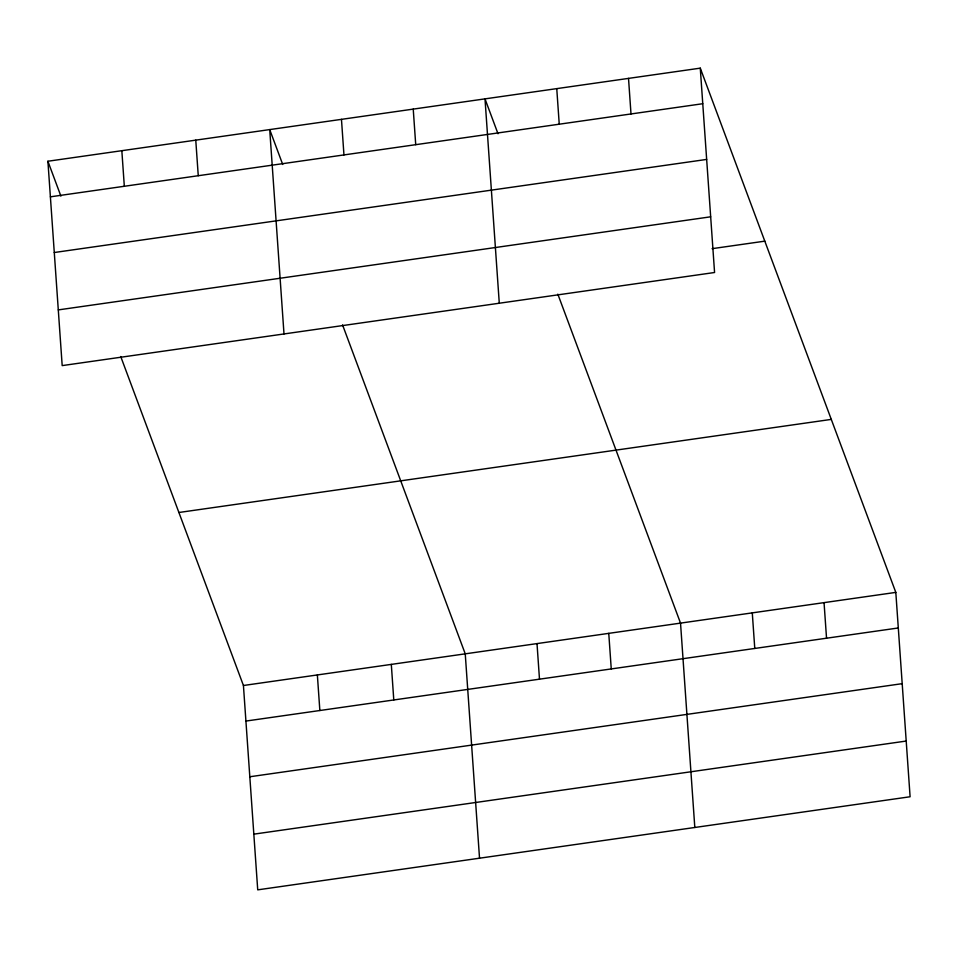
<?xml version="1.0" encoding="UTF-8"?>
<svg xmlns="http://www.w3.org/2000/svg" width="958" height="958" viewBox="0 0 958 958"><rect width="100%" height="100%" fill="white"/><g stroke="black" fill="none" stroke-linecap="round" stroke-linejoin="round"><path stroke-width="1.44" d="M700.274 68.15L714.572 272.503L62.186 365.609L47.9 161.243L700.274 68.15L895.814 592.391L910.1 796.757L257.726 889.85L243.428 685.497L120.732 356.532M50.391 196.821L702.765 103.715M54.283 252.517L706.657 159.423M58.294 309.901L710.668 216.807M712.081 248.673L764.807 241.153M178.906 512.494L831.281 419.4M243.428 685.497L895.814 592.391M245.919 721.063L898.293 627.969M249.81 776.758L902.197 683.665M253.822 834.155L906.208 741.049M498.004 133.749L484.999 98.878L499.286 303.231M557.831 294.154L680.527 623.119L694.813 827.472M282.718 164.477L269.713 129.593L283.999 333.947M342.545 324.882L465.241 653.835L479.527 858.2M47.9 161.243L60.905 196.127M824.048 602.642L826.538 638.208M752.281 612.88L754.772 648.446M628.52 78.388L630.999 113.966M608.761 633.358L611.252 668.923M556.754 88.627L559.244 124.205M537.007 643.596L539.486 679.174M413.233 109.116L415.724 144.682M391.307 664.385L393.786 699.963M341.467 119.355L343.958 154.921M317.361 674.947L319.852 710.513M195.767 140.143L198.258 175.721M121.834 150.693L124.324 186.271"/></g></svg>
